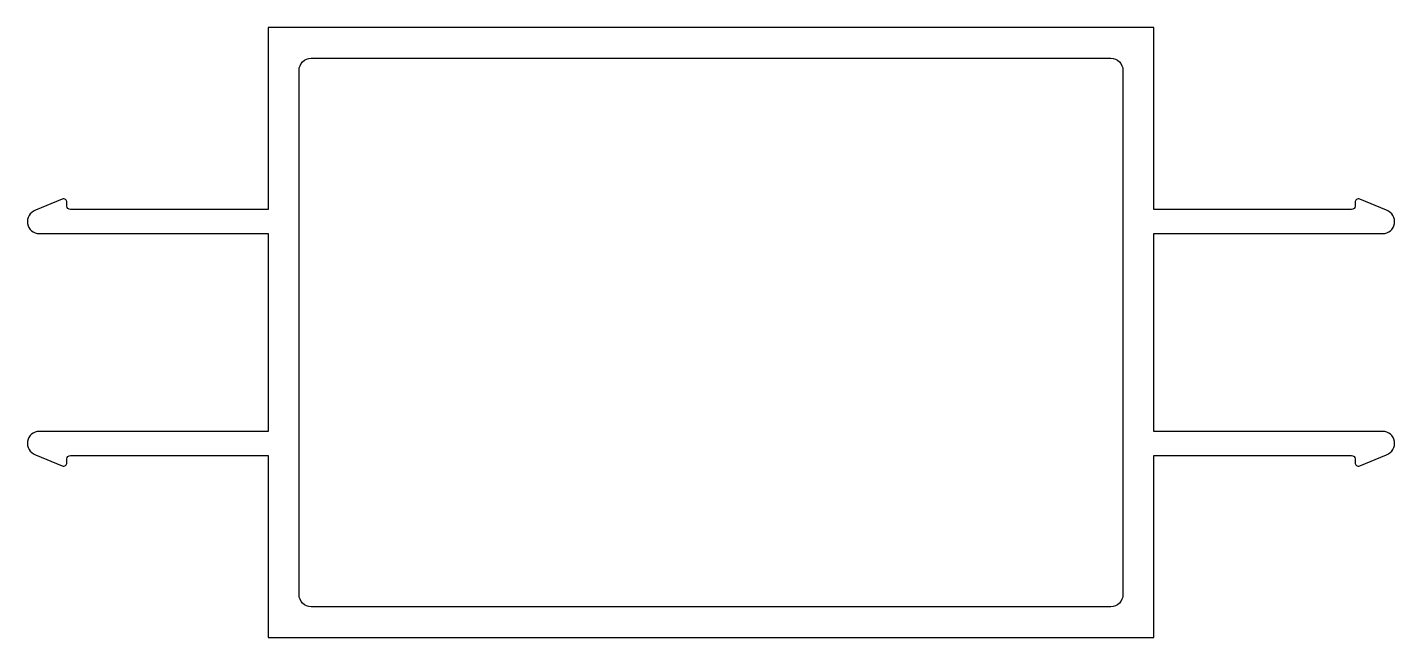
# Model space of a CAD drawing. Extents: x 199.4 to 278.9, y 236.3 to 271.8.
import ezdxf

# ---------------------------------------------------------------- set-up
doc = ezdxf.new("R2010")
doc.units = 0
doc.layers.add('ANA', color=220, linetype='CONTINUOUS')

msp = doc.modelspace()

# ---------------------------------------------------------------- linework, layer by layer
at = {"layer": 'ANA'}
for points in [[(264.895, 261.239), (264.895, 271.839), (239.145, 271.839), (213.395, 271.839), (213.395, 261.239), (201.895, 261.239, -0.414214), (201.695, 261.439), (201.695, 261.657, 0.516384), (201.429, 261.846), (199.864, 261.2, 0.844733), (200.095, 259.839), (213.395, 259.839), (213.395, 248.339), (200.095, 248.339, 0.844733), (199.864, 246.978), (201.429, 246.332, 0.516384), (201.695, 246.521), (201.695, 246.739, -0.414214), (201.895, 246.939), (213.395, 246.939), (213.395, 236.339), (239.145, 236.339), (264.895, 236.339), (264.895, 246.939), (276.395, 246.939, -0.414214), (276.595, 246.739), (276.595, 246.521, 0.516384), (276.861, 246.332), (278.426, 246.978, 0.844733), (278.195, 248.339), (264.895, 248.339), (264.895, 259.839), (278.195, 259.839, 0.844733), (278.426, 261.2), (276.861, 261.846, 0.516384), (276.595, 261.657), (276.595, 261.439, -0.414214), (276.395, 261.239)], [(215.895, 270.039), (239.145, 270.039), (262.395, 270.039, -0.414214), (263.095, 269.339), (263.095, 238.839, -0.414214), (262.395, 238.139), (239.145, 238.139), (215.895, 238.139, -0.414214), (215.195, 238.839), (215.195, 269.339, -0.414214)]]:
    msp.add_lwpolyline(points, format="xyb", close=True, dxfattribs=at)

doc.saveas('drawing.dxf')
